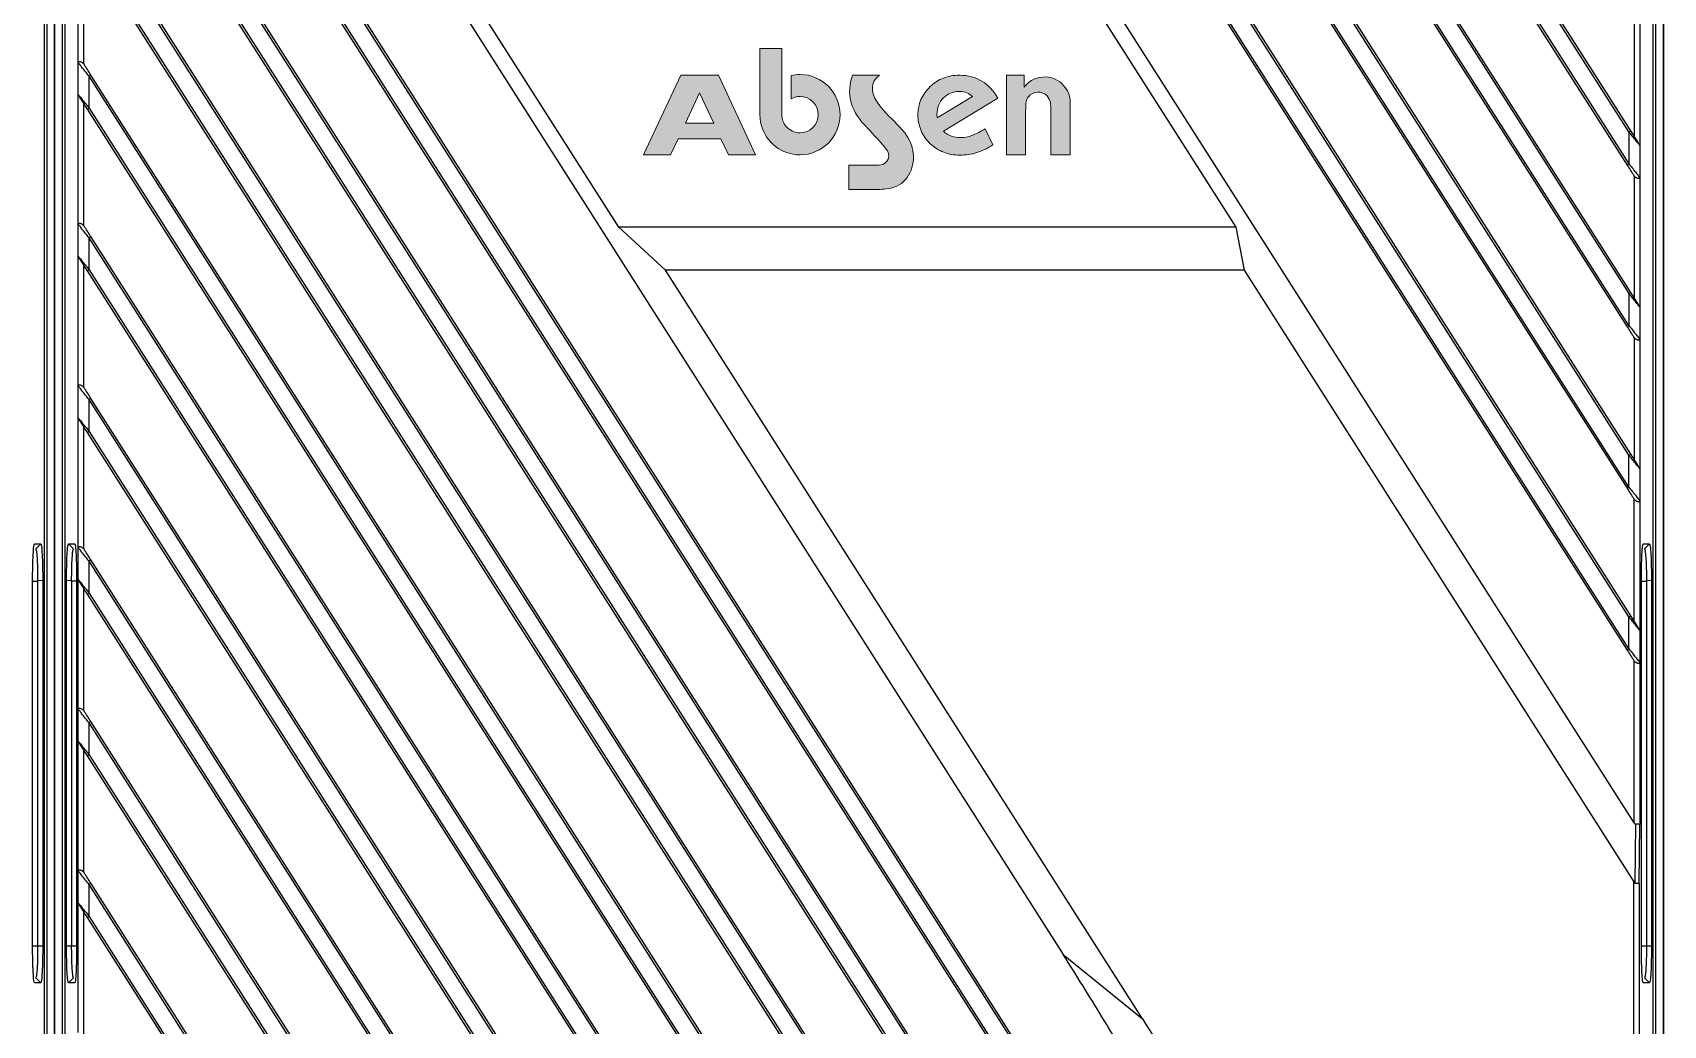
# Model space of a CAD drawing. Header units: millimetres. Extents: x 620 to 19791, y 2539 to 6969.
# Drawn here: x 17174.9 to 17327, y 4220.9 to 4313.5 of the extents above; entities that cross this region are included whole.
import ezdxf

# ---------------------------------------------------------------- set-up
doc = ezdxf.new("R2010")
doc.units = ezdxf.units.MM
doc.layers.add('图层 1', color=7, linetype='Continuous', lineweight=18)

# ---------------------------------------------------------------- blocks, each defined once
blk = doc.blocks.new('tugj')
at = {"true_color": 0xf58220}
h = blk.add_hatch(color=30, dxfattribs=at)
edge = h.paths.add_edge_path()
edge.add_spline(control_points=[(12523.44, 4987.8), (12523.51, 4987.6), (12523.62, 4987.41), (12523.76, 4987.25), (12524.08, 4986.89), (12524.53, 4986.67), (12525.04, 4986.67), (12525.97, 4986.67), (12526.74, 4987.43), (12526.74, 4988.36), (12526.74, 4989.3), (12525.97, 4990.06), (12525.04, 4990.06), (12524.74, 4990.06), (12524.45, 4989.98), (12524.2, 4989.84), (12524.2, 4989.84), (12524.2, 4992.01), (12524.2, 4992.01), (12524.48, 4992.07), (12524.76, 4992.11), (12525.04, 4992.11), (12527.1, 4992.11), (12528.78, 4990.42), (12528.78, 4988.36), (12528.78, 4986.3), (12527.1, 4984.62), (12525.04, 4984.62), (12523.33, 4984.62), (12521.89, 4985.77), (12521.44, 4987.33), (12521.29, 4987.85), (12521.3, 4988.33), (12521.3, 4988.86), (12521.3, 4988.86), (12521.3, 4989.47), (12521.3, 4989.47), (12521.3, 4989.47), (12521.3, 4994.53), (12521.3, 4994.53), (12521.3, 4994.53), (12523.34, 4994.53), (12523.34, 4994.53), (12523.34, 4992.63), (12523.34, 4990.72), (12523.34, 4988.82), (12523.34, 4988.47), (12523.32, 4988.14), (12523.44, 4987.8)], knot_values=[0, 0, 0, 0, 1, 1, 1, 2, 2, 2, 3, 3, 3, 4, 4, 4, 5, 5, 5, 6, 6, 6, 7, 7, 7, 8, 8, 8, 9, 9, 9, 10, 10, 10, 11, 11, 11, 12, 12, 12, 13, 13, 13, 14, 14, 14, 15, 15, 15, 16, 16, 16, 16], degree=3, periodic=0)
h = blk.add_hatch(color=256)
h.paths.add_polyline_path([(12514.35, 4987.56), (12517, 4987.56), (12515.68, 4990.4)], flags=16)
h.paths.add_polyline_path([(12517.67, 4986.12), (12513.69, 4986.12), (12512.98, 4984.62), (12510.46, 4984.62), (12513.93, 4992.04), (12516.2, 4992.04), (12517.43, 4992.04), (12520.89, 4984.62), (12518.37, 4984.62)])
h = blk.add_hatch(color=256)
edge = h.paths.add_edge_path()
edge.add_spline(control_points=[(12529.92, 4992.04), (12529.92, 4992.04), (12532.45, 4992.04), (12532.45, 4992.04), (12531.58, 4991.42), (12531.64, 4990.4), (12532.2, 4989.58), (12532.37, 4989.33), (12532.58, 4989.08), (12532.79, 4988.82), (12533.49, 4987.99), (12534.24, 4987.43), (12534.83, 4986.63), (12535.58, 4985.6), (12535.88, 4984.46), (12535.39, 4983.19), (12535.13, 4982.53), (12534.67, 4981.98), (12534.06, 4981.7), (12533.59, 4981.48), (12533.06, 4981.4), (12532.51, 4981.4), (12532.51, 4981.4), (12529.59, 4981.4), (12529.59, 4981.4), (12529.59, 4981.4), (12529.59, 4983.65), (12529.59, 4983.65), (12529.59, 4983.65), (12532.41, 4983.65), (12532.41, 4983.65), (12532.41, 4983.65), (12532.42, 4983.65), (12532.42, 4983.65), (12532.42, 4983.65), (12532.42, 4983.65), (12532.42, 4983.65), (12532.42, 4983.65), (12532.42, 4983.65), (12532.42, 4983.65), (12532.42, 4983.65), (12532.42, 4983.65), (12532.42, 4983.65), (12532.92, 4983.66), (12533.32, 4984.06), (12533.32, 4984.55), (12533.32, 4984.98), (12532.98, 4985.28), (12532.72, 4985.58), (12532.07, 4986.32), (12531.38, 4987.07), (12531.02, 4987.45), (12529.72, 4988.8), (12529.36, 4990.34), (12529.92, 4992.04)], knot_values=[0, 0, 0, 0, 1, 1, 1, 2, 2, 2, 3, 3, 3, 4, 4, 4, 5, 5, 5, 6, 6, 6, 7, 7, 7, 8, 8, 8, 9, 9, 9, 10, 10, 10, 11, 11, 11, 12, 12, 12, 13, 13, 13, 14, 14, 14, 15, 15, 15, 16, 16, 16, 17, 17, 17, 18, 18, 18, 18], degree=3, periodic=0)
h = blk.add_hatch(color=256)
edge = h.paths.add_edge_path()
edge.add_spline(control_points=[(12543.03, 4985.55), (12542.54, 4985.23), (12542.04, 4984.99), (12541.53, 4984.83), (12541.02, 4984.67), (12540.49, 4984.59), (12539.94, 4984.59), (12539.41, 4984.59), (12538.91, 4984.68), (12538.44, 4984.86), (12537.97, 4985.04), (12537.56, 4985.31), (12537.18, 4985.66), (12536.81, 4986.01), (12536.53, 4986.42), (12536.33, 4986.87), (12536.13, 4987.33), (12536.03, 4987.81), (12536.03, 4988.32), (12536.03, 4988.84), (12536.13, 4989.32), (12536.32, 4989.77), (12536.51, 4990.21), (12536.8, 4990.62), (12537.18, 4990.98), (12537.56, 4991.34), (12537.97, 4991.6), (12538.42, 4991.78), (12538.88, 4991.95), (12539.38, 4992.04), (12539.94, 4992.04), (12540.7, 4992.04), (12541.38, 4991.86), (12541.99, 4991.5), (12542.59, 4991.13), (12543.08, 4990.6), (12543.47, 4989.9), (12543.47, 4989.9), (12538.42, 4986.82), (12538.42, 4986.82), (12538.64, 4986.62), (12538.88, 4986.47), (12539.15, 4986.37), (12539.42, 4986.27), (12539.71, 4986.22), (12540.03, 4986.22), (12540.36, 4986.22), (12540.7, 4986.28), (12541.07, 4986.42), (12541.44, 4986.55), (12541.85, 4986.76), (12542.31, 4987.05), (12542.31, 4987.05), (12543.03, 4985.55), (12543.03, 4985.55)], knot_values=[0, 0, 0, 0, 1, 1, 1, 2, 2, 2, 3, 3, 3, 4, 4, 4, 5, 5, 5, 6, 6, 6, 7, 7, 7, 8, 8, 8, 9, 9, 9, 10, 10, 10, 11, 11, 11, 12, 12, 12, 13, 13, 13, 14, 14, 14, 15, 15, 15, 16, 16, 16, 17, 17, 17, 18, 18, 18, 18], degree=3, periodic=0)
edge = h.paths.add_edge_path(flags=16)
edge.add_spline(control_points=[(12537.82, 4988.07), (12537.82, 4988.07), (12541.11, 4990.05), (12541.11, 4990.05), (12540.97, 4990.21), (12540.8, 4990.33), (12540.59, 4990.41), (12540.39, 4990.49), (12540.16, 4990.53), (12539.92, 4990.53), (12539.31, 4990.53), (12538.81, 4990.33), (12538.41, 4989.92), (12538.01, 4989.52), (12537.81, 4989), (12537.81, 4988.39), (12537.81, 4988.3), (12537.81, 4988.23), (12537.82, 4988.19), (12537.82, 4988.15), (12537.82, 4988.11), (12537.82, 4988.07)], knot_values=[0, 0, 0, 0, 1, 1, 1, 2, 2, 2, 3, 3, 3, 4, 4, 4, 5, 5, 5, 6, 6, 6, 7, 7, 7, 7], degree=3, periodic=0)
h = blk.add_hatch(color=256)
edge = h.paths.add_edge_path()
edge.add_spline(control_points=[(12544.28, 4984.62), (12544.28, 4984.62), (12544.28, 4992.04), (12544.28, 4992.04), (12544.28, 4992.04), (12545.94, 4992.04), (12545.94, 4992.04), (12545.94, 4992.04), (12545.94, 4990.94), (12545.94, 4990.94), (12546.52, 4991.63), (12547.11, 4991.9), (12547.99, 4991.88), (12548.47, 4991.88), (12549.23, 4991.56), (12549.61, 4991.1), (12549.97, 4990.64), (12550.24, 4990.25), (12550.24, 4989.4), (12550.24, 4989.4), (12550.24, 4984.62), (12550.24, 4984.62), (12550.24, 4984.62), (12548.42, 4984.62), (12548.42, 4984.62), (12548.42, 4984.62), (12548.42, 4988.77), (12548.42, 4988.77), (12548.42, 4989.02), (12548.42, 4989.28), (12548.38, 4989.53), (12548.35, 4989.72), (12548.24, 4989.93), (12548.08, 4990.11), (12547.61, 4990.6), (12546.76, 4990.59), (12546.33, 4990.04), (12546.1, 4989.75), (12546.08, 4989.46), (12546.08, 4988.73), (12546.08, 4988.73), (12546.08, 4984.62), (12546.08, 4984.62), (12546.08, 4984.62), (12544.28, 4984.62), (12544.28, 4984.62)], knot_values=[0, 0, 0, 0, 1, 1, 1, 2, 2, 2, 3, 3, 3, 4, 4, 4, 5, 5, 5, 6, 6, 6, 7, 7, 7, 8, 8, 8, 9, 9, 9, 10, 10, 10, 11, 11, 11, 12, 12, 12, 13, 13, 13, 14, 14, 14, 15, 15, 15, 15], degree=3, periodic=0)
at = {"color": 7, "linetype": 'Continuous', "lineweight": 25}
for p, q in [((12602.33, 4968.7), (12498.17, 5132.21)), ((12499.82, 5132.58), (12602.33, 4971.68)), ((12507.17, 5133.16), (12602.33, 4983.78)), ((12507.69, 5131.96), (12602.16, 4983.67)), ((12602.33, 4986.75), (12509.06, 5133.16)), ((12602.5, 4986.86), (12510.06, 5131.96)), ((12498.84, 5130.78), (12602.16, 4968.59)), ((12602.5, 4971.79), (12500.88, 5131.3)), ((12602.33, 4953.62), (12491.17, 5128.12)), ((12602.33, 4956.6), (12492.78, 5128.57)), ((12602.5, 4956.71), (12493.41, 5127.95)), ((12491.95, 5126.52), (12602.16, 4953.52)), ((12602.33, 4941.53), (12487.58, 5121.65)), ((12602.5, 4941.63), (12488.95, 5119.88)), ((12602.33, 4938.55), (12487.24, 5119.22)), ((12488.65, 5116.63), (12602.16, 4938.44)), ((12454.59, 4868.26), (12454.59, 5107.47)), ((12454.82, 5107.47), (12454.82, 4868.26)), ((12455.54, 4868.26), (12455.54, 5107.47)), ((12455.54, 5107.47), (12455.54, 4868.26)), ((12456.27, 4868.26), (12456.27, 5107.47)), ((12456.49, 5107.47), (12456.49, 4868.26)), ((12604.59, 4868.26), (12604.59, 5107.47)), ((12604.82, 5107.47), (12604.82, 4868.26)), ((12605.54, 5107.47), (12605.54, 4868.26)), ((12605.54, 4868.26), (12605.54, 5107.47)), ((12602.83, 4922.32), (12511.49, 5065.69)), ((12458.25, 5053.42), (12549.59, 4910.04)), ((12573.85, 4856.52), (12458.75, 5037.18)), ((12572.44, 4859.1), (12458.92, 5037.29)), ((12458.58, 5034.1), (12572.14, 4855.85)), ((12458.75, 5034.2), (12573.5, 4854.08)), ((12569.92, 4847.61), (12458.75, 5022.11)), ((12569.14, 4849.21), (12458.92, 5022.21)), ((12458.58, 5019.02), (12567.67, 4847.78)), ((12458.75, 5019.13), (12568.31, 4847.16)), ((12562.24, 4844.96), (12458.92, 5007.14)), ((12562.92, 4843.53), (12458.75, 5007.03)), ((12457.75, 4993.21), (12457.75, 5005.31)), ((12458.25, 4993.1), (12458.25, 5004.47)), ((12458.75, 5004.05), (12561.26, 4843.15)), ((12458.58, 5003.95), (12560.21, 4844.43)), ((12508.16, 4977.87), (12495.42, 4997.87)), ((12552.92, 4997.87), (12565.67, 4977.87)), ((12602.83, 4997.7), (12602.83, 4986.34)), ((12603.33, 4997.6), (12603.33, 4985.5)), ((12457.75, 4990.23), (12457.75, 4993.21)), ((12458.25, 4993.1), (12458.3, 4993.04)), ((12458.75, 4988.98), (12458.75, 4991.95)), ((12553.92, 4842.57), (12458.75, 4991.95)), ((12553.39, 4843.77), (12458.92, 4992.06)), ((12457.75, 4978.14), (12457.75, 4990.23)), ((12458.25, 4978.03), (12458.25, 4989.39)), ((12458.58, 4988.87), (12551.02, 4843.77)), ((12458.75, 4988.98), (12552.02, 4842.57)), ((12602.33, 4986.75), (12602.33, 4983.78)), ((12603.33, 4985.5), (12603.33, 4982.52)), ((12602.83, 4982.63), (12602.79, 4982.69)), ((12602.83, 4982.63), (12602.83, 4971.26)), ((12603.33, 4982.52), (12603.33, 4970.42)), ((12457.75, 4975.16), (12457.75, 4978.14)), ((12458.25, 4978.03), (12458.3, 4977.97)), ((12458.75, 4973.9), (12458.75, 4976.88)), ((12544.32, 4842.57), (12458.75, 4976.88)), ((12543.79, 4843.77), (12458.92, 4976.99)), ((12512.49, 4973.87), (12508.16, 4977.87)), ((12565.67, 4977.87), (12508.16, 4977.87)), ((12565.67, 4977.87), (12566.44, 4973.87)), ((12457.75, 4963.06), (12457.75, 4975.16)), ((12458.25, 4962.95), (12458.25, 4974.32)), ((12458.58, 4973.79), (12541.42, 4843.77)), ((12458.75, 4973.9), (12542.42, 4842.57)), ((12556.97, 4904.04), (12512.49, 4973.87)), ((12566.44, 4973.87), (12512.49, 4973.87)), ((12566.44, 4973.87), (12602.78, 4916.81)), ((12602.33, 4971.68), (12602.33, 4968.7)), ((12603.33, 4970.42), (12603.33, 4967.44)), ((12602.83, 4967.55), (12602.79, 4967.61)), ((12602.83, 4967.55), (12602.83, 4956.19)), ((12603.33, 4967.44), (12603.33, 4955.35)), ((12457.75, 4960.08), (12457.75, 4963.06)), ((12458.25, 4962.95), (12458.3, 4962.89)), ((12458.75, 4958.83), (12458.75, 4961.8)), ((12534.71, 4842.57), (12458.75, 4961.8)), ((12534.19, 4843.77), (12458.92, 4961.91)), ((12457.75, 4947.99), (12457.75, 4960.08)), ((12458.25, 4947.88), (12458.25, 4959.24)), ((12458.58, 4958.72), (12531.81, 4843.77)), ((12458.75, 4958.83), (12532.82, 4842.57)), ((12602.33, 4953.62), (12602.33, 4956.6)), ((12603.33, 4955.35), (12603.33, 4952.37)), ((12602.79, 4952.54), (12602.83, 4952.48)), ((12602.83, 4941.11), (12602.83, 4952.48)), ((12603.33, 4952.37), (12603.33, 4940.27)), ((12453.67, 4948.34), (12454.25, 4948.34)), ((12453.78, 4947.87), (12454.25, 4948.34)), ((12456.83, 4948.34), (12457.41, 4948.34)), ((12456.84, 4948.34), (12457.31, 4947.87)), ((12457.75, 4945.01), (12457.75, 4947.99)), ((12458.25, 4947.88), (12458.3, 4947.82)), ((12603.67, 4948.34), (12604.25, 4948.34)), ((12603.78, 4947.87), (12604.25, 4948.34)), ((12458.75, 4943.75), (12458.75, 4946.73)), ((12525.11, 4842.57), (12458.75, 4946.73)), ((12524.58, 4843.77), (12458.92, 4946.84)), ((12453.49, 4910.87), (12453.49, 4944.9)), ((12454.43, 4944.9), (12453.96, 4944.91)), ((12453.96, 4944.91), (12453.96, 4944.87)), ((12453.96, 4944.87), (12453.96, 4910.87)), ((12454.43, 4944.9), (12454.43, 4910.87)), ((12457.13, 4944.91), (12456.65, 4944.89)), ((12456.65, 4910.87), (12456.65, 4944.89)), ((12457.13, 4944.87), (12457.13, 4944.91)), ((12457.13, 4944.87), (12457.13, 4910.87)), ((12457.59, 4944.9), (12457.59, 4910.87)), ((12457.75, 4932.91), (12457.75, 4945.01)), ((12603.49, 4910.87), (12603.49, 4944.9)), ((12604.43, 4944.9), (12603.96, 4944.91)), ((12603.96, 4944.91), (12603.96, 4944.87)), ((12603.96, 4944.87), (12603.96, 4910.87)), ((12604.43, 4944.9), (12604.43, 4910.87)), ((12458.25, 4932.8), (12458.25, 4944.17)), ((12458.58, 4943.64), (12522.21, 4843.77)), ((12458.75, 4943.75), (12523.21, 4842.57)), ((12602.33, 4938.55), (12602.33, 4941.53)), ((12603.33, 4940.27), (12603.33, 4937.29)), ((12602.79, 4937.46), (12602.83, 4937.4)), ((12602.83, 4922.32), (12602.83, 4937.4)), ((12603.33, 4937.29), (12603.33, 4922.16)), ((12457.75, 4929.93), (12457.75, 4932.91)), ((12458.25, 4932.8), (12458.3, 4932.74)), ((12458.75, 4928.68), (12458.75, 4931.65)), ((12515.5, 4842.57), (12458.75, 4931.65)), ((12514.98, 4843.77), (12458.92, 4931.76)), ((12457.75, 4917.83), (12457.75, 4929.93)), ((12458.25, 4917.73), (12458.25, 4929.09)), ((12458.58, 4928.57), (12512.61, 4843.77)), ((12458.75, 4928.68), (12513.61, 4842.57)), ((12602.91, 4916.71), (12602.97, 4922.21)), ((12603.28, 4916.66), (12603.33, 4922.16)), ((12457.75, 4914.86), (12457.75, 4917.83)), ((12458.25, 4917.73), (12458.3, 4917.67)), ((12458.75, 4913.6), (12458.75, 4916.58)), ((12505.9, 4842.57), (12458.75, 4916.58)), ((12505.37, 4843.77), (12458.92, 4916.69)), ((12602.78, 4863.82), (12602.78, 4916.81)), ((12603.28, 4916.66), (12603.28, 4863.82)), ((12457.75, 4902.76), (12457.75, 4914.86)), ((12458.25, 4902.65), (12458.25, 4914.01)), ((12458.58, 4913.49), (12503, 4843.77)), ((12458.75, 4913.6), (12504, 4842.57)), ((12453.96, 4910.87), (12454.43, 4910.87)), ((12456.65, 4910.87), (12457.13, 4910.87)), ((12549.59, 4910.04), (12556.97, 4904.04)), ((12603.96, 4910.87), (12604.43, 4910.87)), ((12454.25, 4907.39), (12453.67, 4907.39)), ((12454.25, 4907.39), (12453.78, 4907.87)), ((12457.41, 4907.39), (12456.83, 4907.39)), ((12457.31, 4907.87), (12456.83, 4907.39)), ((12604.25, 4907.39), (12603.67, 4907.39)), ((12604.25, 4907.39), (12603.78, 4907.87))]:
    blk.add_line(p, q, dxfattribs=at)
blk.add_line((12523.44, 4987.8), (12523.44, 4987.8))
blk.add_line((12523.44, 4987.8), (12523.44, 4987.8))
blk.add_line((12523.44, 4987.8), (12523.44, 4987.8))
at = {"color": 8, "linetype": 'Continuous', "lineweight": 25}
for p, q in [((12453.51, 4944.87), (12453.96, 4944.87)), ((12457.58, 4944.87), (12457.13, 4944.87)), ((12603.51, 4944.87), (12603.96, 4944.87)), ((12453.49, 4910.87), (12453.96, 4910.87)), ((12457.13, 4910.87), (12457.59, 4910.87)), ((12603.49, 4910.87), (12603.96, 4910.87))]:
    blk.add_line(p, q, dxfattribs=at)
at = {"color": 7, "linetype": 'Continuous', "lineweight": 25, "flags": 128}
for points in [[(12458.92, 4992.06), (12458.92, 4992.06), (12458.91, 4992.05), (12458.89, 4992.04), (12458.87, 4992.03), (12458.85, 4992.01), (12458.82, 4992), (12458.78, 4991.98), (12458.75, 4991.95)], [(12458.58, 4988.87), (12458.59, 4988.87), (12458.6, 4988.88), (12458.61, 4988.89), (12458.63, 4988.9), (12458.66, 4988.92), (12458.69, 4988.94), (12458.72, 4988.96), (12458.75, 4988.98)], [(12602.5, 4986.86), (12602.5, 4986.86), (12602.49, 4986.85), (12602.47, 4986.84), (12602.45, 4986.83), (12602.43, 4986.81), (12602.4, 4986.79), (12602.37, 4986.77), (12602.33, 4986.75)], [(12458.92, 4976.99), (12458.92, 4976.99), (12458.91, 4976.98), (12458.89, 4976.97), (12458.87, 4976.96), (12458.85, 4976.94), (12458.82, 4976.92), (12458.78, 4976.9), (12458.75, 4976.88)], [(12458.58, 4973.79), (12458.59, 4973.8), (12458.6, 4973.8), (12458.61, 4973.81), (12458.63, 4973.83), (12458.66, 4973.84), (12458.69, 4973.86), (12458.72, 4973.88), (12458.75, 4973.9)], [(12602.33, 4971.68), (12602.37, 4971.7), (12602.4, 4971.72), (12602.43, 4971.74), (12602.45, 4971.75), (12602.47, 4971.77), (12602.49, 4971.78), (12602.5, 4971.78), (12602.5, 4971.79)], [(12602.16, 4968.59), (12602.17, 4968.59), (12602.18, 4968.6), (12602.19, 4968.61), (12602.21, 4968.62), (12602.24, 4968.64), (12602.27, 4968.66), (12602.3, 4968.68), (12602.33, 4968.7)], [(12458.92, 4961.91), (12458.92, 4961.91), (12458.91, 4961.9), (12458.89, 4961.89), (12458.87, 4961.88), (12458.85, 4961.86), (12458.82, 4961.85), (12458.78, 4961.83), (12458.75, 4961.8)], [(12458.58, 4958.72), (12458.59, 4958.72), (12458.6, 4958.73), (12458.61, 4958.74), (12458.63, 4958.75), (12458.66, 4958.77), (12458.69, 4958.79), (12458.72, 4958.81), (12458.75, 4958.83)], [(12602.33, 4956.6), (12602.37, 4956.62), (12602.4, 4956.64), (12602.43, 4956.66), (12602.45, 4956.68), (12602.47, 4956.69), (12602.49, 4956.7), (12602.5, 4956.71), (12602.5, 4956.71)], [(12458.92, 4946.84), (12458.92, 4946.83), (12458.91, 4946.83), (12458.89, 4946.82), (12458.87, 4946.81), (12458.85, 4946.79), (12458.82, 4946.77), (12458.78, 4946.75), (12458.75, 4946.73)], [(12458.58, 4943.64), (12458.59, 4943.65), (12458.6, 4943.65), (12458.61, 4943.66), (12458.63, 4943.68), (12458.66, 4943.69), (12458.69, 4943.71), (12458.72, 4943.73), (12458.75, 4943.75)], [(12602.5, 4941.63), (12602.5, 4941.63), (12602.49, 4941.63), (12602.47, 4941.62), (12602.45, 4941.6), (12602.43, 4941.59), (12602.4, 4941.57), (12602.37, 4941.55), (12602.33, 4941.53)], [(12458.92, 4931.76), (12458.92, 4931.76), (12458.91, 4931.75), (12458.89, 4931.74), (12458.87, 4931.73), (12458.85, 4931.71), (12458.82, 4931.7), (12458.78, 4931.67), (12458.75, 4931.65)], [(12458.58, 4928.57), (12458.59, 4928.57), (12458.6, 4928.58), (12458.61, 4928.59), (12458.63, 4928.6), (12458.66, 4928.62), (12458.69, 4928.63), (12458.72, 4928.66), (12458.75, 4928.68)], [(12458.92, 4916.69), (12458.92, 4916.68), (12458.91, 4916.68), (12458.89, 4916.67), (12458.87, 4916.65), (12458.85, 4916.64), (12458.82, 4916.62), (12458.78, 4916.6), (12458.75, 4916.58)], [(12458.58, 4913.49), (12458.59, 4913.5), (12458.6, 4913.5), (12458.61, 4913.51), (12458.63, 4913.52), (12458.66, 4913.54), (12458.69, 4913.56), (12458.72, 4913.58), (12458.75, 4913.6)]]:
    blk.add_lwpolyline(points, dxfattribs=at)
at = {"color": 7, "linetype": 'Continuous', "lineweight": 25}
for points, knots in [([(12458.25, 4993.1), (12458.23, 4993.13), (12458.18, 4993.18), (12458.09, 4993.24), (12458, 4993.27), (12457.91, 4993.29), (12457.85, 4993.3), (12457.78, 4993.28), (12457.76, 4993.24), (12457.75, 4993.21)], [0, 0, 0, 0, 0.134132, 0.262205, 0.388536, 0.527308, 0.642569, 0.751836, 1, 1, 1, 1]), ([(12458.75, 4991.95), (12458.64, 4992.09), (12458.4, 4992.4), (12458.12, 4992.73), (12457.95, 4992.97), (12457.86, 4993.08), (12457.78, 4993.16), (12457.76, 4993.19), (12457.75, 4993.21)], [0, 0, 0, 0, 0.259319, 0.569215, 0.678743, 0.772851, 0.882202, 1, 1, 1, 1]), ([(12458.92, 4992.06), (12458.81, 4992.24), (12458.59, 4992.58), (12458.39, 4992.89), (12458.3, 4993.04)], [0, 0, 0, 0, 0.502859, 1, 1, 1, 1]), ([(12457.75, 4990.23), (12457.76, 4990.23), (12457.77, 4990.21), (12457.84, 4990.12), (12457.94, 4989.99), (12458.12, 4989.77), (12458.4, 4989.43), (12458.63, 4989.13), (12458.75, 4988.98)], [0, 0, 0, 0, 0.09337, 0.19688, 0.314775, 0.449953, 0.705785, 1, 1, 1, 1]), ([(12457.83, 4990.05), (12457.81, 4990.09), (12457.77, 4990.15), (12457.76, 4990.21), (12457.75, 4990.23)], [0, 0, 0, 0, 0.585173, 1, 1, 1, 1]), ([(12457.83, 4990.05), (12457.85, 4990.02), (12457.89, 4989.95), (12458.01, 4989.78), (12458.23, 4989.42), (12458.44, 4989.09), (12458.58, 4988.87)], [0, 0, 0, 0, 0.115365, 0.245985, 0.496102, 1, 1, 1, 1]), ([(12603.33, 4985.5), (12603.33, 4985.51), (12603.31, 4985.52), (12603.24, 4985.63), (12603.12, 4985.76), (12602.95, 4985.98), (12602.69, 4986.31), (12602.46, 4986.6), (12602.33, 4986.75)], [0, 0, 0, 0, 0.098019, 0.217223, 0.342927, 0.459125, 0.704362, 1, 1, 1, 1]), ([(12603.26, 4985.68), (12603.24, 4985.71), (12603.19, 4985.78), (12603.08, 4985.95), (12602.85, 4986.31), (12602.64, 4986.64), (12602.5, 4986.86)], [0, 0, 0, 0, 0.115375, 0.245988, 0.496102, 1, 1, 1, 1]), ([(12603.26, 4985.68), (12603.28, 4985.64), (12603.32, 4985.58), (12603.33, 4985.53), (12603.33, 4985.5)], [0, 0, 0, 0, 0.541525, 1, 1, 1, 1]), ([(12602.33, 4983.78), (12602.31, 4983.76), (12602.27, 4983.73), (12602.21, 4983.7), (12602.17, 4983.67), (12602.17, 4983.67), (12602.16, 4983.67)], [0, 0, 0, 0, 0.249998, 0.500002, 0.750001, 1, 1, 1, 1]), ([(12602.16, 4983.67), (12602.27, 4983.49), (12602.49, 4983.15), (12602.69, 4982.84), (12602.79, 4982.69)], [0, 0, 0, 0, 0.502861, 1, 1, 1, 1]), ([(12602.33, 4983.78), (12602.46, 4983.62), (12602.69, 4983.32), (12602.96, 4982.99), (12603.13, 4982.77), (12603.24, 4982.63), (12603.31, 4982.55), (12603.33, 4982.52), (12603.33, 4982.52), (12603.33, 4982.52)], [0, 0, 0, 0, 0.300139, 0.550186, 0.665066, 0.787585, 0.918971, 0.964467, 1, 1, 1, 1]), ([(12602.83, 4982.63), (12602.86, 4982.6), (12602.91, 4982.55), (12603, 4982.49), (12603.09, 4982.46), (12603.18, 4982.44), (12603.24, 4982.43), (12603.29, 4982.45), (12603.32, 4982.48), (12603.33, 4982.5), (12603.33, 4982.52)], [0, 0, 0, 0, 0.134899, 0.261911, 0.394646, 0.528442, 0.642516, 0.748172, 0.855386, 1, 1, 1, 1]), ([(12458.25, 4978.03), (12458.23, 4978.06), (12458.18, 4978.11), (12458.09, 4978.16), (12458, 4978.2), (12457.91, 4978.22), (12457.85, 4978.22), (12457.78, 4978.2), (12457.76, 4978.16), (12457.75, 4978.14)], [0, 0, 0, 0, 0.1341315, 0.2622037, 0.3885342, 0.5273058, 0.6425663, 0.7518324, 1, 1, 1, 1]), ([(12458.75, 4976.88), (12458.64, 4977.02), (12458.4, 4977.32), (12458.12, 4977.65), (12457.96, 4977.9), (12457.86, 4978.01), (12457.78, 4978.08), (12457.76, 4978.12), (12457.75, 4978.14)], [0, 0, 0, 0, 0.257384, 0.56819, 0.677429, 0.771192, 0.881044, 1, 1, 1, 1]), ([(12458.92, 4976.99), (12458.81, 4977.16), (12458.59, 4977.51), (12458.39, 4977.81), (12458.3, 4977.97)], [0, 0, 0, 0, 0.502859, 1, 1, 1, 1]), ([(12457.75, 4975.16), (12457.76, 4975.15), (12457.77, 4975.14), (12457.84, 4975.05), (12457.94, 4974.92), (12458.12, 4974.69), (12458.4, 4974.35), (12458.63, 4974.06), (12458.75, 4973.9)], [0, 0, 0, 0, 0.093369, 0.196878, 0.314764, 0.449931, 0.705776, 1, 1, 1, 1]), ([(12457.83, 4974.98), (12457.81, 4975.01), (12457.77, 4975.07), (12457.76, 4975.13), (12457.75, 4975.16)], [0, 0, 0, 0, 0.585173, 1, 1, 1, 1]), ([(12457.83, 4974.98), (12457.85, 4974.95), (12457.89, 4974.88), (12458.01, 4974.7), (12458.23, 4974.35), (12458.44, 4974.02), (12458.58, 4973.79)], [0, 0, 0, 0, 0.115365, 0.245985, 0.496102, 1, 1, 1, 1]), ([(12603.33, 4970.42), (12603.33, 4970.43), (12603.31, 4970.45), (12603.24, 4970.55), (12603.12, 4970.68), (12602.95, 4970.9), (12602.69, 4971.23), (12602.46, 4971.52), (12602.33, 4971.68)], [0, 0, 0, 0, 0.098061, 0.217258, 0.34294, 0.45913, 0.70437, 1, 1, 1, 1]), ([(12603.26, 4970.6), (12603.24, 4970.63), (12603.19, 4970.7), (12603.08, 4970.88), (12602.85, 4971.23), (12602.64, 4971.56), (12602.5, 4971.79)], [0, 0, 0, 0, 0.115374, 0.245988, 0.496102, 1, 1, 1, 1]), ([(12603.26, 4970.6), (12603.28, 4970.57), (12603.32, 4970.51), (12603.33, 4970.45), (12603.33, 4970.42)], [0, 0, 0, 0, 0.541524, 1, 1, 1, 1]), ([(12602.16, 4968.59), (12602.27, 4968.42), (12602.49, 4968.07), (12602.69, 4967.77), (12602.79, 4967.61)], [0, 0, 0, 0, 0.502862, 1, 1, 1, 1]), ([(12602.33, 4968.7), (12602.46, 4968.54), (12602.69, 4968.24), (12602.96, 4967.91), (12603.13, 4967.69), (12603.25, 4967.56), (12603.31, 4967.48), (12603.33, 4967.44), (12603.33, 4967.44), (12603.33, 4967.44)], [0, 0, 0, 0, 0.30207, 0.550671, 0.66567, 0.787576, 0.918981, 0.964421, 1, 1, 1, 1]), ([(12602.83, 4967.55), (12602.86, 4967.52), (12602.91, 4967.47), (12603, 4967.42), (12603.09, 4967.38), (12603.18, 4967.36), (12603.24, 4967.36), (12603.29, 4967.37), (12603.32, 4967.4), (12603.33, 4967.43), (12603.33, 4967.44)], [0, 0, 0, 0, 0.134898, 0.261911, 0.394646, 0.528442, 0.642515, 0.748171, 0.855386, 1, 1, 1, 1]), ([(12458.25, 4962.95), (12458.23, 4962.98), (12458.18, 4963.03), (12458.09, 4963.09), (12458, 4963.12), (12457.91, 4963.14), (12457.85, 4963.15), (12457.78, 4963.13), (12457.76, 4963.09), (12457.75, 4963.06)], [0, 0, 0, 0, 0.134132, 0.262203, 0.388534, 0.527306, 0.642566, 0.751832, 1, 1, 1, 1]), ([(12458.75, 4961.8), (12458.64, 4961.94), (12458.4, 4962.24), (12458.12, 4962.58), (12457.96, 4962.82), (12457.86, 4962.93), (12457.78, 4963.01), (12457.76, 4963.04), (12457.75, 4963.06)], [0, 0, 0, 0, 0.257384, 0.56819, 0.677429, 0.771192, 0.881044, 1, 1, 1, 1]), ([(12458.92, 4961.91), (12458.81, 4962.09), (12458.59, 4962.43), (12458.39, 4962.74), (12458.3, 4962.89)], [0, 0, 0, 0, 0.502858, 1, 1, 1, 1]), ([(12457.75, 4960.08), (12457.76, 4960.07), (12457.77, 4960.06), (12457.84, 4959.97), (12457.94, 4959.84), (12458.12, 4959.62), (12458.4, 4959.28), (12458.63, 4958.98), (12458.75, 4958.83)], [0, 0, 0, 0, 0.093369, 0.196878, 0.314764, 0.449931, 0.705776, 1, 1, 1, 1]), ([(12457.83, 4959.9), (12457.81, 4959.94), (12457.77, 4960), (12457.76, 4960.06), (12457.75, 4960.08)], [0, 0, 0, 0, 0.585173, 1, 1, 1, 1]), ([(12457.83, 4959.9), (12457.85, 4959.87), (12457.89, 4959.8), (12458.01, 4959.63), (12458.23, 4959.27), (12458.44, 4958.94), (12458.58, 4958.72)], [0, 0, 0, 0, 0.115365, 0.245985, 0.496102, 1, 1, 1, 1]), ([(12603.33, 4955.35), (12603.33, 4955.36), (12603.31, 4955.37), (12603.24, 4955.48), (12603.12, 4955.61), (12602.95, 4955.83), (12602.69, 4956.16), (12602.46, 4956.44), (12602.33, 4956.6)], [0, 0, 0, 0, 0.098061, 0.217259, 0.342941, 0.45913, 0.704371, 1, 1, 1, 1]), ([(12603.26, 4955.53), (12603.24, 4955.56), (12603.19, 4955.63), (12603.08, 4955.8), (12602.85, 4956.16), (12602.64, 4956.49), (12602.5, 4956.71)], [0, 0, 0, 0, 0.115374, 0.245988, 0.496101, 1, 1, 1, 1]), ([(12603.26, 4955.53), (12603.28, 4955.49), (12603.32, 4955.43), (12603.33, 4955.37), (12603.33, 4955.35)], [0, 0, 0, 0, 0.541523, 1, 1, 1, 1]), ([(12602.33, 4953.62), (12602.31, 4953.61), (12602.27, 4953.58), (12602.21, 4953.55), (12602.17, 4953.52), (12602.17, 4953.52), (12602.16, 4953.52)], [0, 0, 0, 0, 0.250003, 0.500008, 0.750006, 1, 1, 1, 1]), ([(12602.16, 4953.52), (12602.27, 4953.34), (12602.49, 4953), (12602.69, 4952.69), (12602.79, 4952.54)], [0, 0, 0, 0, 0.502862, 1, 1, 1, 1]), ([(12602.33, 4953.62), (12602.46, 4953.46), (12602.69, 4953.17), (12602.96, 4952.84), (12603.13, 4952.62), (12603.25, 4952.48), (12603.31, 4952.4), (12603.33, 4952.36), (12603.33, 4952.37), (12603.33, 4952.37)], [0, 0, 0, 0, 0.302069, 0.550671, 0.66567, 0.787575, 0.918981, 0.964421, 1, 1, 1, 1]), ([(12602.83, 4952.48), (12602.86, 4952.45), (12602.91, 4952.4), (12603, 4952.34), (12603.09, 4952.31), (12603.18, 4952.29), (12603.24, 4952.28), (12603.29, 4952.3), (12603.32, 4952.33), (12603.33, 4952.35), (12603.33, 4952.37)], [0, 0, 0, 0, 0.134901, 0.261912, 0.394646, 0.528442, 0.642516, 0.748172, 0.855387, 1, 1, 1, 1]), ([(12453.49, 4944.9), (12453.49, 4945.34), (12453.5, 4946.25), (12453.54, 4947.4), (12453.6, 4948.18), (12453.65, 4948.29), (12453.67, 4948.34)], [0, 0, 0, 0, 0.246862, 0.500134, 0.753373, 1, 1, 1, 1]), ([(12453.78, 4947.87), (12453.79, 4947.85), (12453.81, 4947.82), (12453.86, 4947.59), (12453.89, 4947.22), (12453.93, 4946.61), (12453.95, 4945.9), (12453.96, 4945.3), (12453.96, 4944.91)], [0, 0, 0, 0, 0.171806, 0.22363, 0.479535, 0.618902, 0.74668, 1, 1, 1, 1]), ([(12454.25, 4948.34), (12454.27, 4948.29), (12454.32, 4948.18), (12454.38, 4947.39), (12454.42, 4946.25), (12454.43, 4945.34), (12454.43, 4944.9)], [0, 0, 0, 0, 0.246811, 0.500028, 0.753291, 1, 1, 1, 1]), ([(12456.65, 4944.89), (12456.66, 4945.34), (12456.66, 4946.24), (12456.7, 4947.39), (12456.76, 4948.18), (12456.81, 4948.29), (12456.83, 4948.34)], [0, 0, 0, 0, 0.246885, 0.50013, 0.753332, 1, 1, 1, 1]), ([(12457.13, 4944.91), (12457.13, 4945.29), (12457.13, 4946.07), (12457.18, 4947.05), (12457.23, 4947.73), (12457.28, 4947.82), (12457.31, 4947.87)], [0, 0, 0, 0, 0.249535, 0.499555, 0.749659, 1, 1, 1, 1]), ([(12457.41, 4948.34), (12457.43, 4948.29), (12457.48, 4948.18), (12457.54, 4947.4), (12457.58, 4946.25), (12457.59, 4945.34), (12457.59, 4944.9)], [0, 0, 0, 0, 0.24679, 0.500041, 0.753319, 1, 1, 1, 1]), ([(12458.25, 4947.88), (12458.23, 4947.9), (12458.18, 4947.96), (12458.09, 4948.01), (12458, 4948.05), (12457.91, 4948.07), (12457.85, 4948.07), (12457.78, 4948.05), (12457.76, 4948.01), (12457.75, 4947.99)], [0, 0, 0, 0, 0.134133, 0.262204, 0.388535, 0.527306, 0.642566, 0.751832, 1, 1, 1, 1]), ([(12458.75, 4946.73), (12458.64, 4946.87), (12458.4, 4947.17), (12458.12, 4947.5), (12457.96, 4947.74), (12457.86, 4947.86), (12457.78, 4947.93), (12457.76, 4947.97), (12457.75, 4947.99)], [0, 0, 0, 0, 0.257385, 0.568191, 0.67743, 0.771192, 0.881045, 1, 1, 1, 1]), ([(12458.92, 4946.84), (12458.81, 4947.01), (12458.59, 4947.35), (12458.39, 4947.66), (12458.3, 4947.82)], [0, 0, 0, 0, 0.502861, 1, 1, 1, 1]), ([(12603.49, 4944.9), (12603.49, 4945.34), (12603.5, 4946.25), (12603.54, 4947.4), (12603.6, 4948.18), (12603.65, 4948.29), (12603.67, 4948.34)], [0, 0, 0, 0, 0.2468621, 0.5001337, 0.7533733, 1, 1, 1, 1]), ([(12603.78, 4947.87), (12603.79, 4947.85), (12603.81, 4947.82), (12603.86, 4947.59), (12603.89, 4947.22), (12603.93, 4946.61), (12603.95, 4945.9), (12603.96, 4945.3), (12603.96, 4944.91)], [0, 0, 0, 0, 0.171806, 0.22363, 0.479535, 0.618902, 0.74668, 1, 1, 1, 1]), ([(12604.25, 4948.34), (12604.27, 4948.29), (12604.32, 4948.18), (12604.38, 4947.39), (12604.42, 4946.25), (12604.43, 4945.34), (12604.43, 4944.9)], [0, 0, 0, 0, 0.246811, 0.500028, 0.753291, 1, 1, 1, 1]), ([(12457.75, 4945.01), (12457.76, 4945), (12457.77, 4944.98), (12457.84, 4944.9), (12457.94, 4944.77), (12458.12, 4944.54), (12458.4, 4944.2), (12458.63, 4943.91), (12458.75, 4943.75)], [0, 0, 0, 0, 0.093369, 0.196878, 0.314764, 0.449932, 0.705777, 1, 1, 1, 1]), ([(12457.75, 4945.01), (12457.76, 4944.98), (12457.77, 4944.92), (12457.81, 4944.86), (12457.83, 4944.83)], [0, 0, 0, 0, 0.414823, 1, 1, 1, 1]), ([(12457.83, 4944.83), (12457.85, 4944.8), (12457.89, 4944.73), (12458.01, 4944.55), (12458.23, 4944.2), (12458.44, 4943.86), (12458.58, 4943.64)], [0, 0, 0, 0, 0.1153656, 0.2459849, 0.4961026, 1, 1, 1, 1]), ([(12603.33, 4940.27), (12603.33, 4940.28), (12603.31, 4940.29), (12603.24, 4940.4), (12603.12, 4940.53), (12602.95, 4940.75), (12602.69, 4941.08), (12602.46, 4941.37), (12602.33, 4941.53)], [0, 0, 0, 0, 0.098066, 0.217262, 0.342944, 0.459133, 0.704371, 1, 1, 1, 1]), ([(12603.26, 4940.45), (12603.24, 4940.48), (12603.19, 4940.55), (12603.08, 4940.73), (12602.85, 4941.08), (12602.64, 4941.41), (12602.5, 4941.63)], [0, 0, 0, 0, 0.115375, 0.245988, 0.496102, 1, 1, 1, 1]), ([(12603.26, 4940.45), (12603.28, 4940.42), (12603.32, 4940.36), (12603.33, 4940.3), (12603.33, 4940.27)], [0, 0, 0, 0, 0.541501, 1, 1, 1, 1]), ([(12602.33, 4938.55), (12602.31, 4938.54), (12602.27, 4938.51), (12602.21, 4938.47), (12602.17, 4938.45), (12602.17, 4938.44), (12602.16, 4938.44)], [0, 0, 0, 0, 0.250004, 0.5000048, 0.750004, 1, 1, 1, 1]), ([(12602.16, 4938.44), (12602.27, 4938.27), (12602.49, 4937.92), (12602.69, 4937.62), (12602.79, 4937.46)], [0, 0, 0, 0, 0.50286, 1, 1, 1, 1]), ([(12602.33, 4938.55), (12602.46, 4938.39), (12602.69, 4938.09), (12602.96, 4937.76), (12603.13, 4937.54), (12603.25, 4937.41), (12603.31, 4937.33), (12603.33, 4937.29), (12603.33, 4937.29), (12603.33, 4937.29)], [0, 0, 0, 0, 0.302013, 0.550517, 0.665494, 0.787379, 0.918829, 0.96437, 1, 1, 1, 1]), ([(12602.83, 4937.4), (12602.87, 4937.36), (12602.93, 4937.31), (12603.02, 4937.26), (12603.1, 4937.23), (12603.18, 4937.21), (12603.26, 4937.21), (12603.31, 4937.24), (12603.33, 4937.26), (12603.33, 4937.29), (12603.33, 4937.29)], [0, 0, 0, 0, 0.194221, 0.291327, 0.391312, 0.523931, 0.662944, 0.859307, 0.945989, 1, 1, 1, 1]), ([(12458.25, 4932.8), (12458.23, 4932.83), (12458.18, 4932.88), (12458.09, 4932.94), (12458, 4932.97), (12457.91, 4932.99), (12457.85, 4932.99), (12457.78, 4932.98), (12457.76, 4932.94), (12457.75, 4932.91)], [0, 0, 0, 0, 0.13413, 0.262202, 0.388534, 0.527306, 0.642566, 0.751833, 1, 1, 1, 1]), ([(12458.75, 4931.65), (12458.64, 4931.79), (12458.4, 4932.09), (12458.12, 4932.43), (12457.96, 4932.67), (12457.86, 4932.78), (12457.78, 4932.86), (12457.76, 4932.89), (12457.75, 4932.91)], [0, 0, 0, 0, 0.257384, 0.56819, 0.677429, 0.771192, 0.881044, 1, 1, 1, 1]), ([(12458.92, 4931.76), (12458.81, 4931.93), (12458.59, 4932.28), (12458.39, 4932.59), (12458.3, 4932.74)], [0, 0, 0, 0, 0.502858, 1, 1, 1, 1]), ([(12457.75, 4929.93), (12457.76, 4929.92), (12457.77, 4929.91), (12457.84, 4929.82), (12457.94, 4929.69), (12458.12, 4929.47), (12458.4, 4929.12), (12458.63, 4928.83), (12458.75, 4928.68)], [0, 0, 0, 0, 0.093368, 0.196878, 0.314764, 0.449932, 0.705777, 1, 1, 1, 1]), ([(12457.83, 4929.75), (12457.81, 4929.79), (12457.77, 4929.85), (12457.76, 4929.91), (12457.75, 4929.93)], [0, 0, 0, 0, 0.585177, 1, 1, 1, 1]), ([(12457.83, 4929.75), (12457.85, 4929.72), (12457.89, 4929.65), (12458.01, 4929.48), (12458.23, 4929.12), (12458.44, 4928.79), (12458.58, 4928.57)], [0, 0, 0, 0, 0.1153656, 0.2459849, 0.4961026, 1, 1, 1, 1]), ([(12602.83, 4922.32), (12602.85, 4922.29), (12602.88, 4922.25), (12602.92, 4922.21), (12602.95, 4922.21), (12602.97, 4922.21)], [0, 0, 0, 0, 0.515812, 0.76529, 1, 1, 1, 1]), ([(12603.33, 4922.16), (12603.33, 4922.16), (12603.31, 4922.18), (12603.23, 4922.19), (12603.12, 4922.2), (12603.02, 4922.21), (12602.97, 4922.21)], [0, 0, 0, 0, 0.244945, 0.484113, 0.750663, 1, 1, 1, 1]), ([(12458.25, 4917.73), (12458.23, 4917.75), (12458.18, 4917.81), (12458.09, 4917.86), (12458, 4917.9), (12457.91, 4917.91), (12457.85, 4917.92), (12457.78, 4917.9), (12457.76, 4917.86), (12457.75, 4917.83)], [0, 0, 0, 0, 0.134133, 0.262204, 0.388536, 0.527307, 0.642567, 0.751832, 1, 1, 1, 1]), ([(12458.75, 4916.58), (12458.64, 4916.72), (12458.4, 4917.02), (12458.12, 4917.35), (12457.96, 4917.59), (12457.86, 4917.7), (12457.78, 4917.78), (12457.76, 4917.82), (12457.75, 4917.83)], [0, 0, 0, 0, 0.257385, 0.568191, 0.677429, 0.771192, 0.881045, 1, 1, 1, 1]), ([(12458.92, 4916.69), (12458.81, 4916.86), (12458.59, 4917.2), (12458.39, 4917.51), (12458.3, 4917.67)], [0, 0, 0, 0, 0.502859, 1, 1, 1, 1]), ([(12602.91, 4916.71), (12602.9, 4916.71), (12602.87, 4916.71), (12602.82, 4916.75), (12602.8, 4916.79), (12602.78, 4916.81)], [0, 0, 0, 0, 0.234672, 0.484222, 1, 1, 1, 1]), ([(12602.91, 4916.71), (12602.95, 4916.71), (12603.04, 4916.7), (12603.15, 4916.69), (12603.25, 4916.68), (12603.27, 4916.67), (12603.28, 4916.66)], [0, 0, 0, 0, 0.1944, 0.425907, 0.694475, 1, 1, 1, 1]), ([(12457.75, 4914.86), (12457.76, 4914.85), (12457.77, 4914.83), (12457.84, 4914.75), (12457.94, 4914.62), (12458.12, 4914.39), (12458.4, 4914.05), (12458.63, 4913.76), (12458.75, 4913.6)], [0, 0, 0, 0, 0.093369, 0.196877, 0.314764, 0.449932, 0.705777, 1, 1, 1, 1]), ([(12457.83, 4914.68), (12457.81, 4914.71), (12457.77, 4914.77), (12457.76, 4914.83), (12457.75, 4914.86)], [0, 0, 0, 0, 0.585177, 1, 1, 1, 1]), ([(12457.83, 4914.68), (12457.85, 4914.64), (12457.89, 4914.58), (12458.01, 4914.4), (12458.23, 4914.04), (12458.44, 4913.71), (12458.58, 4913.49)], [0, 0, 0, 0, 0.115366, 0.245983, 0.496103, 1, 1, 1, 1]), ([(12453.67, 4907.39), (12453.65, 4907.44), (12453.6, 4907.55), (12453.54, 4908.35), (12453.5, 4909.51), (12453.49, 4910.42), (12453.49, 4910.87)], [0, 0, 0, 0, 0.246559, 0.499969, 0.753377, 1, 1, 1, 1]), ([(12453.96, 4910.87), (12453.96, 4910.66), (12453.96, 4910.26), (12453.95, 4909.68), (12453.93, 4909.14), (12453.9, 4908.55), (12453.87, 4908.2), (12453.84, 4908.03), (12453.81, 4907.91), (12453.79, 4907.88), (12453.78, 4907.87)], [0, 0, 0, 0, 0.131295, 0.254607, 0.383513, 0.523418, 0.751504, 0.778441, 0.828911, 1, 1, 1, 1]), ([(12454.43, 4910.87), (12454.43, 4910.42), (12454.42, 4909.51), (12454.38, 4908.35), (12454.32, 4907.55), (12454.27, 4907.44), (12454.25, 4907.39)], [0, 0, 0, 0, 0.2466054, 0.4999804, 0.7533541, 1, 1, 1, 1]), ([(12456.83, 4907.39), (12456.81, 4907.44), (12456.76, 4907.55), (12456.7, 4908.35), (12456.66, 4909.51), (12456.66, 4910.42), (12456.65, 4910.87)], [0, 0, 0, 0, 0.246595, 0.499969, 0.753356, 1, 1, 1, 1]), ([(12457.31, 4907.87), (12457.29, 4907.89), (12457.27, 4907.91), (12457.25, 4908.03), (12457.22, 4908.21), (12457.19, 4908.55), (12457.16, 4909.14), (12457.14, 4909.68), (12457.13, 4910.26), (12457.13, 4910.66), (12457.13, 4910.87)], [0, 0, 0, 0, 0.172798, 0.22395, 0.251448, 0.47876, 0.617808, 0.745871, 0.868989, 1, 1, 1, 1]), ([(12457.59, 4910.87), (12457.59, 4910.42), (12457.59, 4909.51), (12457.54, 4908.35), (12457.48, 4907.55), (12457.43, 4907.44), (12457.41, 4907.39)], [0, 0, 0, 0, 0.246585, 0.499966, 0.75337, 1, 1, 1, 1]), ([(12570.2, 4862.62), (12570.07, 4864.06), (12569.81, 4866.9), (12568.82, 4871.12), (12567.57, 4875.22), (12566.08, 4879.25), (12564.42, 4883.22), (12562.32, 4887.76), (12559.68, 4892.95), (12556.53, 4898.64), (12553.15, 4904.38), (12550.8, 4908.11), (12549.59, 4910.04)], [0, 0, 0, 0, 0.082893, 0.164199, 0.248341, 0.329369, 0.411417, 0.49587, 0.616703, 0.746397, 0.869316, 1, 1, 1, 1]), ([(12603.67, 4907.39), (12603.65, 4907.44), (12603.6, 4907.55), (12603.54, 4908.35), (12603.5, 4909.51), (12603.49, 4910.42), (12603.49, 4910.87)], [0, 0, 0, 0, 0.246559, 0.499969, 0.753377, 1, 1, 1, 1]), ([(12603.96, 4910.87), (12603.96, 4910.66), (12603.96, 4910.26), (12603.95, 4909.68), (12603.93, 4909.14), (12603.9, 4908.55), (12603.87, 4908.2), (12603.84, 4908.03), (12603.81, 4907.91), (12603.79, 4907.88), (12603.78, 4907.87)], [0, 0, 0, 0, 0.131295, 0.254607, 0.383513, 0.523418, 0.751503, 0.77844, 0.828911, 1, 1, 1, 1]), ([(12604.43, 4910.87), (12604.43, 4910.42), (12604.42, 4909.51), (12604.38, 4908.35), (12604.32, 4907.55), (12604.27, 4907.44), (12604.25, 4907.39)], [0, 0, 0, 0, 0.246605, 0.49998, 0.753354, 1, 1, 1, 1]), ([(12556.97, 4904.04), (12558.46, 4901.66), (12561.33, 4897.09), (12565.35, 4890.12), (12569.01, 4883.23), (12571.77, 4877.33), (12573.7, 4872.62), (12574.99, 4869.06), (12576.07, 4865.56), (12576.84, 4862.38), (12577.32, 4859.64), (12577.58, 4857.24), (12577.65, 4854.44), (12577.4, 4851.8), (12576.8, 4849.38), (12576.29, 4848.2), (12576.03, 4847.62)], [0, 0, 0, 0, 0.136796, 0.26403, 0.392617, 0.518444, 0.581994, 0.641239, 0.703307, 0.760788, 0.801048, 0.839503, 0.87864, 0.937501, 0.968675, 1, 1, 1, 1])]:
    blk.add_open_spline(points, degree=3, knots=knots, dxfattribs=at)
at = {"layer": '图层 1', "lineweight": 0}
for points in [[(12517.67, 4986.12), (12513.69, 4986.12), (12512.98, 4984.62), (12510.46, 4984.62), (12513.93, 4992.04), (12516.2, 4992.04), (12517.43, 4992.04), (12520.89, 4984.62), (12518.37, 4984.62), (12517.67, 4986.12)], [(12514.35, 4987.56), (12517, 4987.56), (12515.68, 4990.4), (12514.35, 4987.56)]]:
    blk.add_lwpolyline(points, dxfattribs=at)
at = {"layer": '图层 1', "color": 30, "lineweight": 0, "true_color": 0xf58220}
blk.add_open_spline([(12523.44, 4987.8), (12523.51, 4987.6), (12523.62, 4987.41), (12523.76, 4987.25), (12524.08, 4986.89), (12524.53, 4986.67), (12525.04, 4986.67), (12525.97, 4986.67), (12526.74, 4987.43), (12526.74, 4988.36), (12526.74, 4989.3), (12525.97, 4990.06), (12525.04, 4990.06), (12524.74, 4990.06), (12524.45, 4989.98), (12524.2, 4989.84), (12524.2, 4989.84), (12524.2, 4992.01), (12524.2, 4992.01), (12524.48, 4992.07), (12524.76, 4992.11), (12525.04, 4992.11), (12527.1, 4992.11), (12528.78, 4990.42), (12528.78, 4988.36), (12528.78, 4986.3), (12527.1, 4984.62), (12525.04, 4984.62), (12523.33, 4984.62), (12521.89, 4985.77), (12521.44, 4987.33), (12521.29, 4987.85), (12521.3, 4988.33), (12521.3, 4988.86), (12521.3, 4988.86), (12521.3, 4989.47), (12521.3, 4989.47), (12521.3, 4989.47), (12521.3, 4994.53), (12521.3, 4994.53), (12521.3, 4994.53), (12523.34, 4994.53), (12523.34, 4994.53), (12523.34, 4992.63), (12523.34, 4990.72), (12523.34, 4988.82), (12523.34, 4988.47), (12523.32, 4988.14), (12523.44, 4987.8)], degree=3, knots=[0, 0, 0, 0, 1, 1, 1, 2, 2, 2, 3, 3, 3, 4, 4, 4, 5, 5, 5, 6, 6, 6, 7, 7, 7, 8, 8, 8, 9, 9, 9, 10, 10, 10, 11, 11, 11, 12, 12, 12, 13, 13, 13, 14, 14, 14, 15, 15, 15, 16, 16, 16, 16], dxfattribs=at)
at = {"layer": '图层 1', "lineweight": 0}
for points, knots in [([(12529.92, 4992.04), (12529.92, 4992.04), (12532.45, 4992.04), (12532.45, 4992.04), (12531.58, 4991.42), (12531.64, 4990.4), (12532.2, 4989.58), (12532.37, 4989.33), (12532.58, 4989.08), (12532.79, 4988.82), (12533.49, 4987.99), (12534.24, 4987.43), (12534.83, 4986.63), (12535.58, 4985.6), (12535.88, 4984.46), (12535.39, 4983.19), (12535.13, 4982.53), (12534.67, 4981.98), (12534.06, 4981.7), (12533.59, 4981.48), (12533.06, 4981.4), (12532.51, 4981.4), (12532.51, 4981.4), (12529.59, 4981.4), (12529.59, 4981.4), (12529.59, 4981.4), (12529.59, 4983.65), (12529.59, 4983.65), (12529.59, 4983.65), (12532.41, 4983.65), (12532.41, 4983.65), (12532.41, 4983.65), (12532.42, 4983.65), (12532.42, 4983.65), (12532.42, 4983.65), (12532.42, 4983.65), (12532.42, 4983.65), (12532.42, 4983.65), (12532.42, 4983.65), (12532.42, 4983.65), (12532.42, 4983.65), (12532.42, 4983.65), (12532.42, 4983.65), (12532.92, 4983.66), (12533.32, 4984.06), (12533.32, 4984.55), (12533.32, 4984.98), (12532.98, 4985.28), (12532.72, 4985.58), (12532.07, 4986.32), (12531.38, 4987.07), (12531.02, 4987.45), (12529.72, 4988.8), (12529.36, 4990.34), (12529.92, 4992.04)], [0, 0, 0, 0, 1, 1, 1, 2, 2, 2, 3, 3, 3, 4, 4, 4, 5, 5, 5, 6, 6, 6, 7, 7, 7, 8, 8, 8, 9, 9, 9, 10, 10, 10, 11, 11, 11, 12, 12, 12, 13, 13, 13, 14, 14, 14, 15, 15, 15, 16, 16, 16, 17, 17, 17, 18, 18, 18, 18]), ([(12543.03, 4985.55), (12542.54, 4985.23), (12542.04, 4984.99), (12541.53, 4984.83), (12541.02, 4984.67), (12540.49, 4984.59), (12539.94, 4984.59), (12539.41, 4984.59), (12538.91, 4984.68), (12538.44, 4984.86), (12537.97, 4985.04), (12537.56, 4985.31), (12537.18, 4985.66), (12536.81, 4986.01), (12536.53, 4986.42), (12536.33, 4986.87), (12536.13, 4987.33), (12536.03, 4987.81), (12536.03, 4988.32), (12536.03, 4988.84), (12536.13, 4989.32), (12536.32, 4989.77), (12536.51, 4990.21), (12536.8, 4990.62), (12537.18, 4990.98), (12537.56, 4991.34), (12537.97, 4991.6), (12538.42, 4991.78), (12538.88, 4991.95), (12539.38, 4992.04), (12539.94, 4992.04), (12540.7, 4992.04), (12541.38, 4991.86), (12541.99, 4991.5), (12542.59, 4991.13), (12543.08, 4990.6), (12543.47, 4989.9), (12543.47, 4989.9), (12538.42, 4986.82), (12538.42, 4986.82), (12538.64, 4986.62), (12538.88, 4986.47), (12539.15, 4986.37), (12539.42, 4986.27), (12539.71, 4986.22), (12540.03, 4986.22), (12540.36, 4986.22), (12540.7, 4986.28), (12541.07, 4986.42), (12541.44, 4986.55), (12541.85, 4986.76), (12542.31, 4987.05), (12542.31, 4987.05), (12543.03, 4985.55), (12543.03, 4985.55)], [0, 0, 0, 0, 1, 1, 1, 2, 2, 2, 3, 3, 3, 4, 4, 4, 5, 5, 5, 6, 6, 6, 7, 7, 7, 8, 8, 8, 9, 9, 9, 10, 10, 10, 11, 11, 11, 12, 12, 12, 13, 13, 13, 14, 14, 14, 15, 15, 15, 16, 16, 16, 17, 17, 17, 18, 18, 18, 18]), ([(12544.28, 4984.62), (12544.28, 4984.62), (12544.28, 4992.04), (12544.28, 4992.04), (12544.28, 4992.04), (12545.94, 4992.04), (12545.94, 4992.04), (12545.94, 4992.04), (12545.94, 4990.94), (12545.94, 4990.94), (12546.52, 4991.63), (12547.11, 4991.9), (12547.99, 4991.88), (12548.47, 4991.88), (12549.23, 4991.56), (12549.61, 4991.1), (12549.97, 4990.64), (12550.24, 4990.25), (12550.24, 4989.4), (12550.24, 4989.4), (12550.24, 4984.62), (12550.24, 4984.62), (12550.24, 4984.62), (12548.42, 4984.62), (12548.42, 4984.62), (12548.42, 4984.62), (12548.42, 4988.77), (12548.42, 4988.77), (12548.42, 4989.02), (12548.42, 4989.28), (12548.38, 4989.53), (12548.35, 4989.72), (12548.24, 4989.93), (12548.08, 4990.11), (12547.61, 4990.6), (12546.76, 4990.59), (12546.33, 4990.04), (12546.1, 4989.75), (12546.08, 4989.46), (12546.08, 4988.73), (12546.08, 4988.73), (12546.08, 4984.62), (12546.08, 4984.62), (12546.08, 4984.62), (12544.28, 4984.62), (12544.28, 4984.62)], [0, 0, 0, 0, 1, 1, 1, 2, 2, 2, 3, 3, 3, 4, 4, 4, 5, 5, 5, 6, 6, 6, 7, 7, 7, 8, 8, 8, 9, 9, 9, 10, 10, 10, 11, 11, 11, 12, 12, 12, 13, 13, 13, 14, 14, 14, 15, 15, 15, 15]), ([(12537.82, 4988.07), (12537.82, 4988.07), (12541.11, 4990.05), (12541.11, 4990.05), (12540.97, 4990.21), (12540.8, 4990.33), (12540.59, 4990.41), (12540.39, 4990.49), (12540.16, 4990.53), (12539.92, 4990.53), (12539.31, 4990.53), (12538.81, 4990.33), (12538.41, 4989.92), (12538.01, 4989.52), (12537.81, 4989), (12537.81, 4988.39), (12537.81, 4988.3), (12537.81, 4988.23), (12537.82, 4988.19), (12537.82, 4988.15), (12537.82, 4988.11), (12537.82, 4988.07)], [0, 0, 0, 0, 1, 1, 1, 2, 2, 2, 3, 3, 3, 4, 4, 4, 5, 5, 5, 6, 6, 6, 7, 7, 7, 7])]:
    blk.add_open_spline(points, degree=3, knots=knots, dxfattribs=at)
blk = doc.blocks.new('*U204')
blk.add_blockref('tugj', (-12530.54, -4991.11))
blk = doc.blocks.new('*U205')
at = {"color": 0, "linetype": 'ByBlock', "lineweight": -2, "transparency": 16777216}
blk.add_blockref('*U204', (0, 337.5), dxfattribs=at)

msp = doc.modelspace()

# ---------------------------------------------------------------- block references
msp.add_blockref('*U205', (17251.96016, 3971.06063))

doc.saveas('drawing.dxf')
